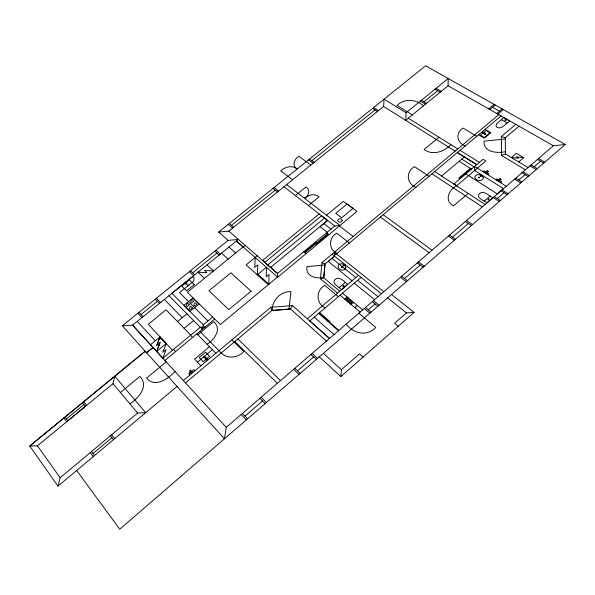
<?xml version="1.0" encoding="UTF-8"?>
<svg xmlns="http://www.w3.org/2000/svg" width="595" height="595" viewBox="0 0 595 595"><rect width="100%" height="100%" fill="white"/><g stroke="black" fill="none" stroke-linecap="round" stroke-linejoin="round"><path stroke-width="0.89" d="M268.895 284.217L269.029 274.57L266.277 276.846L266.411 267.326L257.278 274.86L257.851 264.82L254.757 267.356L255.181 257.509L246.129 264.931L268.33 284.693M448.102 85.754L448.199 78.503L406.08 112.738L405.716 120.302L448.102 85.754L553.357 145.768L565.25 144.473L425.626 65.785L218.648 232.065L228.086 240.373L238.424 239.443L277.501 273.477L277.724 277.203L356.926 211.433L343.337 201.348L326.551 215.174M218.648 232.065L228.844 231.113L383.589 106.483L384.08 99.157L406.08 112.738M319.337 356.859L340.816 376.546L341.389 369.688L359.462 353.913L363.062 357.082M339.775 291.178L323.754 277.828L324.996 264.083L334.494 256.125L334.375 252.213L383.797 291.721M337.521 293.097L320.452 278.81L321.947 262.611L498.788 114.656M288.984 309.132L290.94 291.609C280.52 291.372 271.937 300.066 272.339 310.434M553.357 145.768L226.256 427.329L224.449 438.798L145.187 351.221L29.75 446.049L57.99 486.137L177.065 386.423M212.653 317.083L203.312 324.803L202.449 329.452L168.958 295.715M145.158 351.243L29.75 446.049L37.44 445.826L112.998 383.701L114.716 376.211L145.678 412.707L137.616 413.012L60.169 477.733L57.99 486.137M146.534 352.768L152.967 347.517L146.548 352.79L122.332 325.815L132.618 325.153L162.837 358.242L166.094 349.548L162.814 352.255L166.221 343.553L156.589 351.459L160.092 342.705M156.82 345.293L160.055 336.815M156.634 351.325L160.092 342.601L156.857 345.353L160.04 336.926L148.281 324.29L166.087 309.817L190.764 335.163M204.048 356.695L204.063 357.58L205.059 357.372L205.193 356.636L204.249 356.531M188.273 285.548C188.645 284.343 186.823 285.912 188.169 285.637M329.489 338.473L292.509 305.599L290.434 309.043L271.893 310.471L185.484 382.912M304.573 198.314C308.604 195.948 310.835 189.731 305.986 186.934L295.365 195.547M340.816 376.546L414.098 312.42L391.562 294.48M414.098 312.42L406.422 312.918L394.597 323.241L398.278 326.268M245.014 416.091L262.544 400.978M297.522 370.819L313.632 356.933M368.245 309.846L375.103 303.926M404.578 278.519L420.182 265.065M452.52 237.182L468.384 223.504M497.286 198.581L504.024 192.773M518.773 180.054L525.028 174.662M534.161 166.786L540.617 161.223M565.25 144.473L119.751 529.215L76.681 470.489M484.233 201.065L490.072 196.045L492.779 197.793L486.933 202.821C484.895 200.932 475.033 197.689 479.6 193.36C483.14 190.772 487.208 194.119 490.072 196.045M503.43 188.637L497.308 193.903L468.629 175.592M495.918 179.683L496.795 178.931L498.967 180.292M496.409 179.988L497.301 179.251M518.743 161.914L523.712 157.668L516.334 153.287L511.395 157.504L518.587 158.218L516.348 156.879L523.712 157.668M498.089 181.044L499.83 178.939L501.169 179.169L498.498 181.297M500.179 182.353L501.057 181.594M354.813 307.578L357.305 305.436M500.663 182.65L501.54 181.899L499.376 180.545M468.146 193.42L453.576 205.848C443.848 201.155 448.816 189.649 456.454 185.774M344.78 299.173L347.257 297.061L345.435 299.724L348.566 298.162L346.751 300.825L349.89 299.255L348.068 301.925L351.214 300.363L349.391 303.034L352.538 301.464L350.715 304.142L353.869 302.572M328.083 321.635L328.477 321.3L338.882 330.381M483.214 171.717L484.085 170.973L486.212 172.305M483.698 172.014L484.583 171.286M481.534 174.826L480.016 176.113L480.894 176.67L482.411 175.384M309.794 320.965L361.001 277.411M485.341 173.048L487.074 170.973L488.391 171.196L485.736 173.294M487.379 174.328L488.257 173.584M487.855 174.625L488.726 173.881L486.606 172.55M456.551 185.833L485.832 161.007L483.081 159.311L453.836 184.056M339.098 287.616L345.286 282.365L347.696 284.343L341.493 289.609L335.684 284.782C333.698 283.503 333.304 280.424 335.513 279.129C339.001 276.467 342.846 280.126 345.286 282.365M307.31 318.756L358.428 275.344M501.384 119.699L496.825 123.701L495.97 125.909C497.234 129.093 501.645 127.91 503.601 125.991L509.618 120.926L503.846 117.632L501.384 119.699L507.148 123.001M528.04 167.552L505.438 153.986L505.259 137.832L519.026 126.192M344.475 264.135L342.958 265.415L343.746 266.047L345.264 264.775M525.415 169.813L501.533 155.399L501.384 136.486L515.776 124.34M441.542 176.008L464.331 156.954M496.803 113.526L502.254 108.974M497.866 114.128L503.318 109.577M93.051 453.502L111.934 437.704M183.305 380.54L270.762 307.317L292.509 305.599M501.057 115.951L334.093 255.805L332.047 254.162M334.561 256.177L328.291 261.436L352.054 280.758M175.042 371.548C168.102 378.517 155.102 388.476 146.601 378.093L166.161 361.886M489.797 109.532L495.226 105.01M450.891 144.644C444.153 151.71 432.721 155.823 424.101 149.538L438.961 137.229M209.485 346.699L194.558 359.142L200.902 365.806M197.428 362.162L212.393 349.659M277.545 277.047L220.321 324.572L187.38 292.271L243.124 246.925L236.416 241.072L277.724 277.203M129.859 403.774C138.457 398.367 149.278 386.051 139.877 376.427L120.398 392.514M488.748 108.93L494.177 104.415M207.053 344.215C214.445 339.79 222.24 328.842 213.672 321.627L197.785 334.777M214.624 319.017L164.897 360.518M286.664 184.547L339.976 225.52L334.769 225.996L277.501 273.477L262.566 260.469L319.18 213.947M304.469 252.235L316.6 242.18L317.098 242.582M304.967 252.644L327.659 233.813M328.165 234.207L316.101 244.218L315.603 243.816M270.569 267.438L327.577 220.373L321.553 215.717L264.782 262.425L264.485 262.142M327.644 220.492L320.103 226.717L327.191 232.281M162.822 358.25L200.299 327.287L205.461 326.96M66.491 418.865L83.932 404.518M184.115 328.328L193.583 320.534M267.676 264.916L324.55 218.038M177.555 321.597L186.942 313.825M150.446 344.765L160.04 336.926L172.505 350.254M308.381 205.602L319.099 196.848C314.956 193.33 308.864 194.595 305.034 197.934M255.091 257.404L257.137 255.738M423.938 101.827L437.652 90.656M243.333 247.118L245.356 245.475M122.332 325.815L228.086 240.373M141.045 314.502L157.392 301.271M192.624 272.778L216.93 253.113M231.485 225.356L275.24 190.162M311.839 160.724L374.976 109.934M501.533 155.399L505.438 153.986M320.452 278.81L323.754 277.828M505.274 139.029L484.01 141.149C483.467 152.521 497.123 153.376 505.415 151.688M501.384 136.486L505.259 137.832M321.947 262.611L324.996 264.083M492.519 107.271L499.532 111.243M436.076 88.358L441.245 91.347M435.079 89.168L440.24 92.158M538.579 158.486L544.797 162.138M537.516 159.4L543.733 163.06M485.133 129.293L490.89 132.685L484.3 138.219L478.566 134.797M297.143 168.995C292.197 164.889 285.087 166.853 280.691 170.802L292.554 179.802M531.075 164.941L537.27 168.638M421.379 100.295L426.503 103.359M530.004 165.864L536.199 169.568M420.375 101.12L425.492 104.177M476.774 136.285L463.141 128.118C455.019 132.544 456.796 143.291 465.357 145.849M423.484 105.821C416.061 99.134 404.407 98.205 397.029 105.412L412.38 114.865M523.027 171.873L529.2 175.614M521.949 172.795L528.122 176.544M515.709 178.173L521.86 181.951M514.63 179.095L520.774 182.888M408.296 118.189L457.815 148.936M460.024 150.312L479.451 162.375M383.589 106.483L455.145 151.167M457.362 152.551L476.759 164.659L457.302 152.595M486.479 172.074L486.881 172.319M499.242 180.054L499.644 180.307M506.278 186.287L474.646 166.444L474.676 170.46M461.765 159.11L474.133 166.875M474.654 170.49L503.526 188.652M459.191 161.275L471.545 169.069M373.571 107.598L378.413 110.648M502.076 189.902L508.182 193.762M372.567 108.409L377.401 111.466M500.99 190.846L507.089 194.706M465.759 173.963L468.488 175.711M494.252 196.64L500.328 200.545M493.158 197.577L499.235 201.489M454.037 183.885L456.752 185.662M434.692 171.531L485.103 204.516M431.963 173.822L482.314 206.919M429.047 176.261L414.529 166.66C405.678 171.531 406.363 183.736 415.935 187.246M466.517 220.514L472.504 224.575M465.402 221.474L471.381 225.542M449.56 235.107L455.487 239.272M448.437 236.074L454.364 240.239M309.526 159.051L314.153 162.405M308.478 159.891L313.104 163.253M383.15 214.713L432 250.227M310.865 165.053L298.839 156.277C294.592 158.813 291.572 165.365 296.712 168.675M380.354 217.049L429.121 252.704M418.426 261.912L424.242 266.248M417.281 262.893L423.097 267.244M339.462 225.951L353.162 236.49M401.707 276.303L407.463 280.743M283.956 186.726L334.769 225.996M400.547 277.3L406.303 281.747M349.339 243.028L336.725 233.21C328.626 237.799 328.202 249.298 336.986 253.381M323.881 223.601L330.984 229.135M274.064 187.544L278.572 191.062M272.993 188.399L277.501 191.932M326.469 232.876L328.857 234.757M387.65 297.857L406.422 312.918M334.494 256.125L381.395 293.789M331.98 258.342L355.803 277.575M357.669 280.312L377.981 296.726M354.308 283.175L374.567 299.664M373.467 300.616L379.119 305.228M372.291 301.628L377.937 306.247M303.792 251.678L306.142 253.611M365.442 307.518L371.064 312.182M364.259 308.537L369.874 313.208M342.527 293.127L362.667 309.906M340.057 295.224L360.168 312.055M358.83 313.208L375.772 327.436C366.929 336.904 353.527 333.617 346.164 324.111M338.302 296.719L324.706 285.303C315.774 290.546 315.744 303.153 325.145 307.913M229.32 223.489L233.664 227.231M228.22 224.367L232.571 228.116M228.844 231.113L238.424 239.443L132.573 325.182L226.256 427.329M318.689 313.439L338.481 330.723M314.286 317.187L334.011 334.576M228.978 247.096L235.65 253.009M257.888 274.355L268.947 284.179M309.861 320.95L329.526 338.429M326.424 341.106L290.538 309.013L271.893 310.471L270.762 307.317M221.511 253.143L228.138 259.115M215.873 250.242L220.239 254.177M214.758 251.142L219.116 255.084M323.405 353.341L341.389 369.688M312.152 353.393L317.574 358.376M310.932 354.442L316.347 359.432M207.023 264.887L213.568 270.963L204.606 270.509L206.822 272.584L197.949 272.227L204.449 278.386M294.86 368.283L300.207 373.37M190.497 270.747L194.758 274.816M293.625 369.339L298.973 374.441M189.359 271.662L193.62 275.738M185.566 282.194L187.053 283.644L186.138 284.388L184.651 282.937M237.911 338.957L280.505 380.636M234.869 341.508L277.352 383.351M231.924 339.834L243.824 351.571C237.093 358.807 224.843 359.276 219.131 350.544M208.019 320.913L179.526 292.666L193.613 281.234L194.074 277.858L192.691 276.534L171.881 293.342L203.312 324.803M200.009 331.467L218.982 350.671M261.205 397.244L266.419 402.555M164.332 299.464L182.241 317.678M196.99 333.966L215.911 353.244M259.948 398.33L265.162 403.641M156.492 298.214L160.628 302.461M155.332 299.151L159.467 303.405M190.512 335.372L192.639 337.566M242.455 413.391L247.594 418.813M241.183 414.484L246.315 419.914M194.825 370.782L193.732 369.614L191.768 371.258L190.467 370.023L189.686 370.678L190.69 371.942L188.823 373.727L189.909 374.895M139.014 312.338L143.083 316.674M173.539 349.399L175.637 351.63M137.847 313.282L141.915 317.626M160.219 337.298L165.849 343.308M137.281 321.367L155.302 340.794M112.998 383.701L137.616 413.012M111.674 434.685L114.775 438.589M83.731 401.677L86.632 405.314L66.647 421.766L63.814 418.047M110.395 435.756L113.489 439.66M82.489 402.703L85.383 406.34M65.071 417.013L67.912 420.724M91.533 451.516L94.575 455.502M90.239 452.594L93.274 456.588M37.44 445.826L60.169 477.733M192.43 372.076C189.418 375.229 188.079 370.12 192.43 372.076M483.192 177.6L483.125 178.731C481.489 181.862 475.881 180.85 474.914 177.585L474.988 176.462C476.64 173.346 482.21 174.357 483.192 177.6M324.915 264.983L323.806 277.277C316.354 279.196 305.019 276.422 307.079 266.567L324.915 264.983M345.851 267.162C345.851 271.684 338.421 270.569 338.049 266.679C338.079 262.172 345.464 263.288 345.851 267.162M479.406 177.593L478.685 177.593L479.406 177.593M479.674 177.593C478.499 179.177 478.097 175.986 479.674 177.593M342.132 220.44C342.013 222.761 337.915 222.887 337.715 220.552C337.834 218.239 341.932 218.112 342.132 220.44M342.281 266.939L341.604 266.902L342.281 266.939M342.541 266.954L341.999 267.408L341.351 266.88L341.887 266.434L342.541 266.954M485.624 133.786L484.94 134.366L484.233 133.942L484.918 133.369L485.624 133.786M485.327 133.823L484.531 133.912L485.327 133.823M196.685 304.298C192.267 309.735 193.792 299.322 196.685 304.298M193.613 301.271C189.21 306.678 190.742 296.332 193.613 301.271M192.319 307.868C187.894 313.32 189.448 302.87 192.319 307.868M189.262 304.826C184.844 310.248 186.406 299.858 189.262 304.826M204.948 357.007C203.959 358.287 204.234 355.847 204.948 357.007M188.652 285.332L187.403 285.756L187.73 284.946L188.652 285.332M499.8 178.976L501.027 179.727L499.83 178.961M488.74 198.879L487.811 199.682L488.272 199.972L489.202 199.176L488.74 198.879M329.905 321.62L329.511 321.954L319.299 313.044L319.693 312.71L329.905 321.62M343.687 285.399L342.698 286.232L343.107 286.567L344.089 285.734L343.687 285.399M470.437 168.303L458.767 178.18L459.34 178.545L471.017 168.668L470.437 168.303M484.813 133.079L483.98 133.778L482.002 132.596L482.828 131.904L484.813 133.079M489.826 132.841L484.337 137.452L480.485 135.154L485.959 130.558L489.826 132.841M505.244 119.878L504.828 120.227L505.743 120.748L506.159 120.398L505.244 119.878M205.885 357.684L204.911 358.502L206.539 360.191L207.514 359.373L205.885 357.684M209.693 356.323L203.245 361.715L199.221 357.521L205.647 352.158L209.693 356.323M251.06 291.215L228.8 309.645L208.986 290.71L230.89 272.793L251.06 291.215M353.028 208.324L341.627 217.777L335.773 213.33L347.13 203.951L353.028 208.324M165.708 342.817L160.345 337.603L165.708 342.817M198.901 304.142L190.169 311.297L184.078 305.198L192.758 298.11L198.901 304.142M194.253 284.626L186.585 290.851L181.787 286.15L189.418 279.962L194.253 284.626M488.279 171.724L487.06 170.996L488.25 171.732"/></g></svg>
